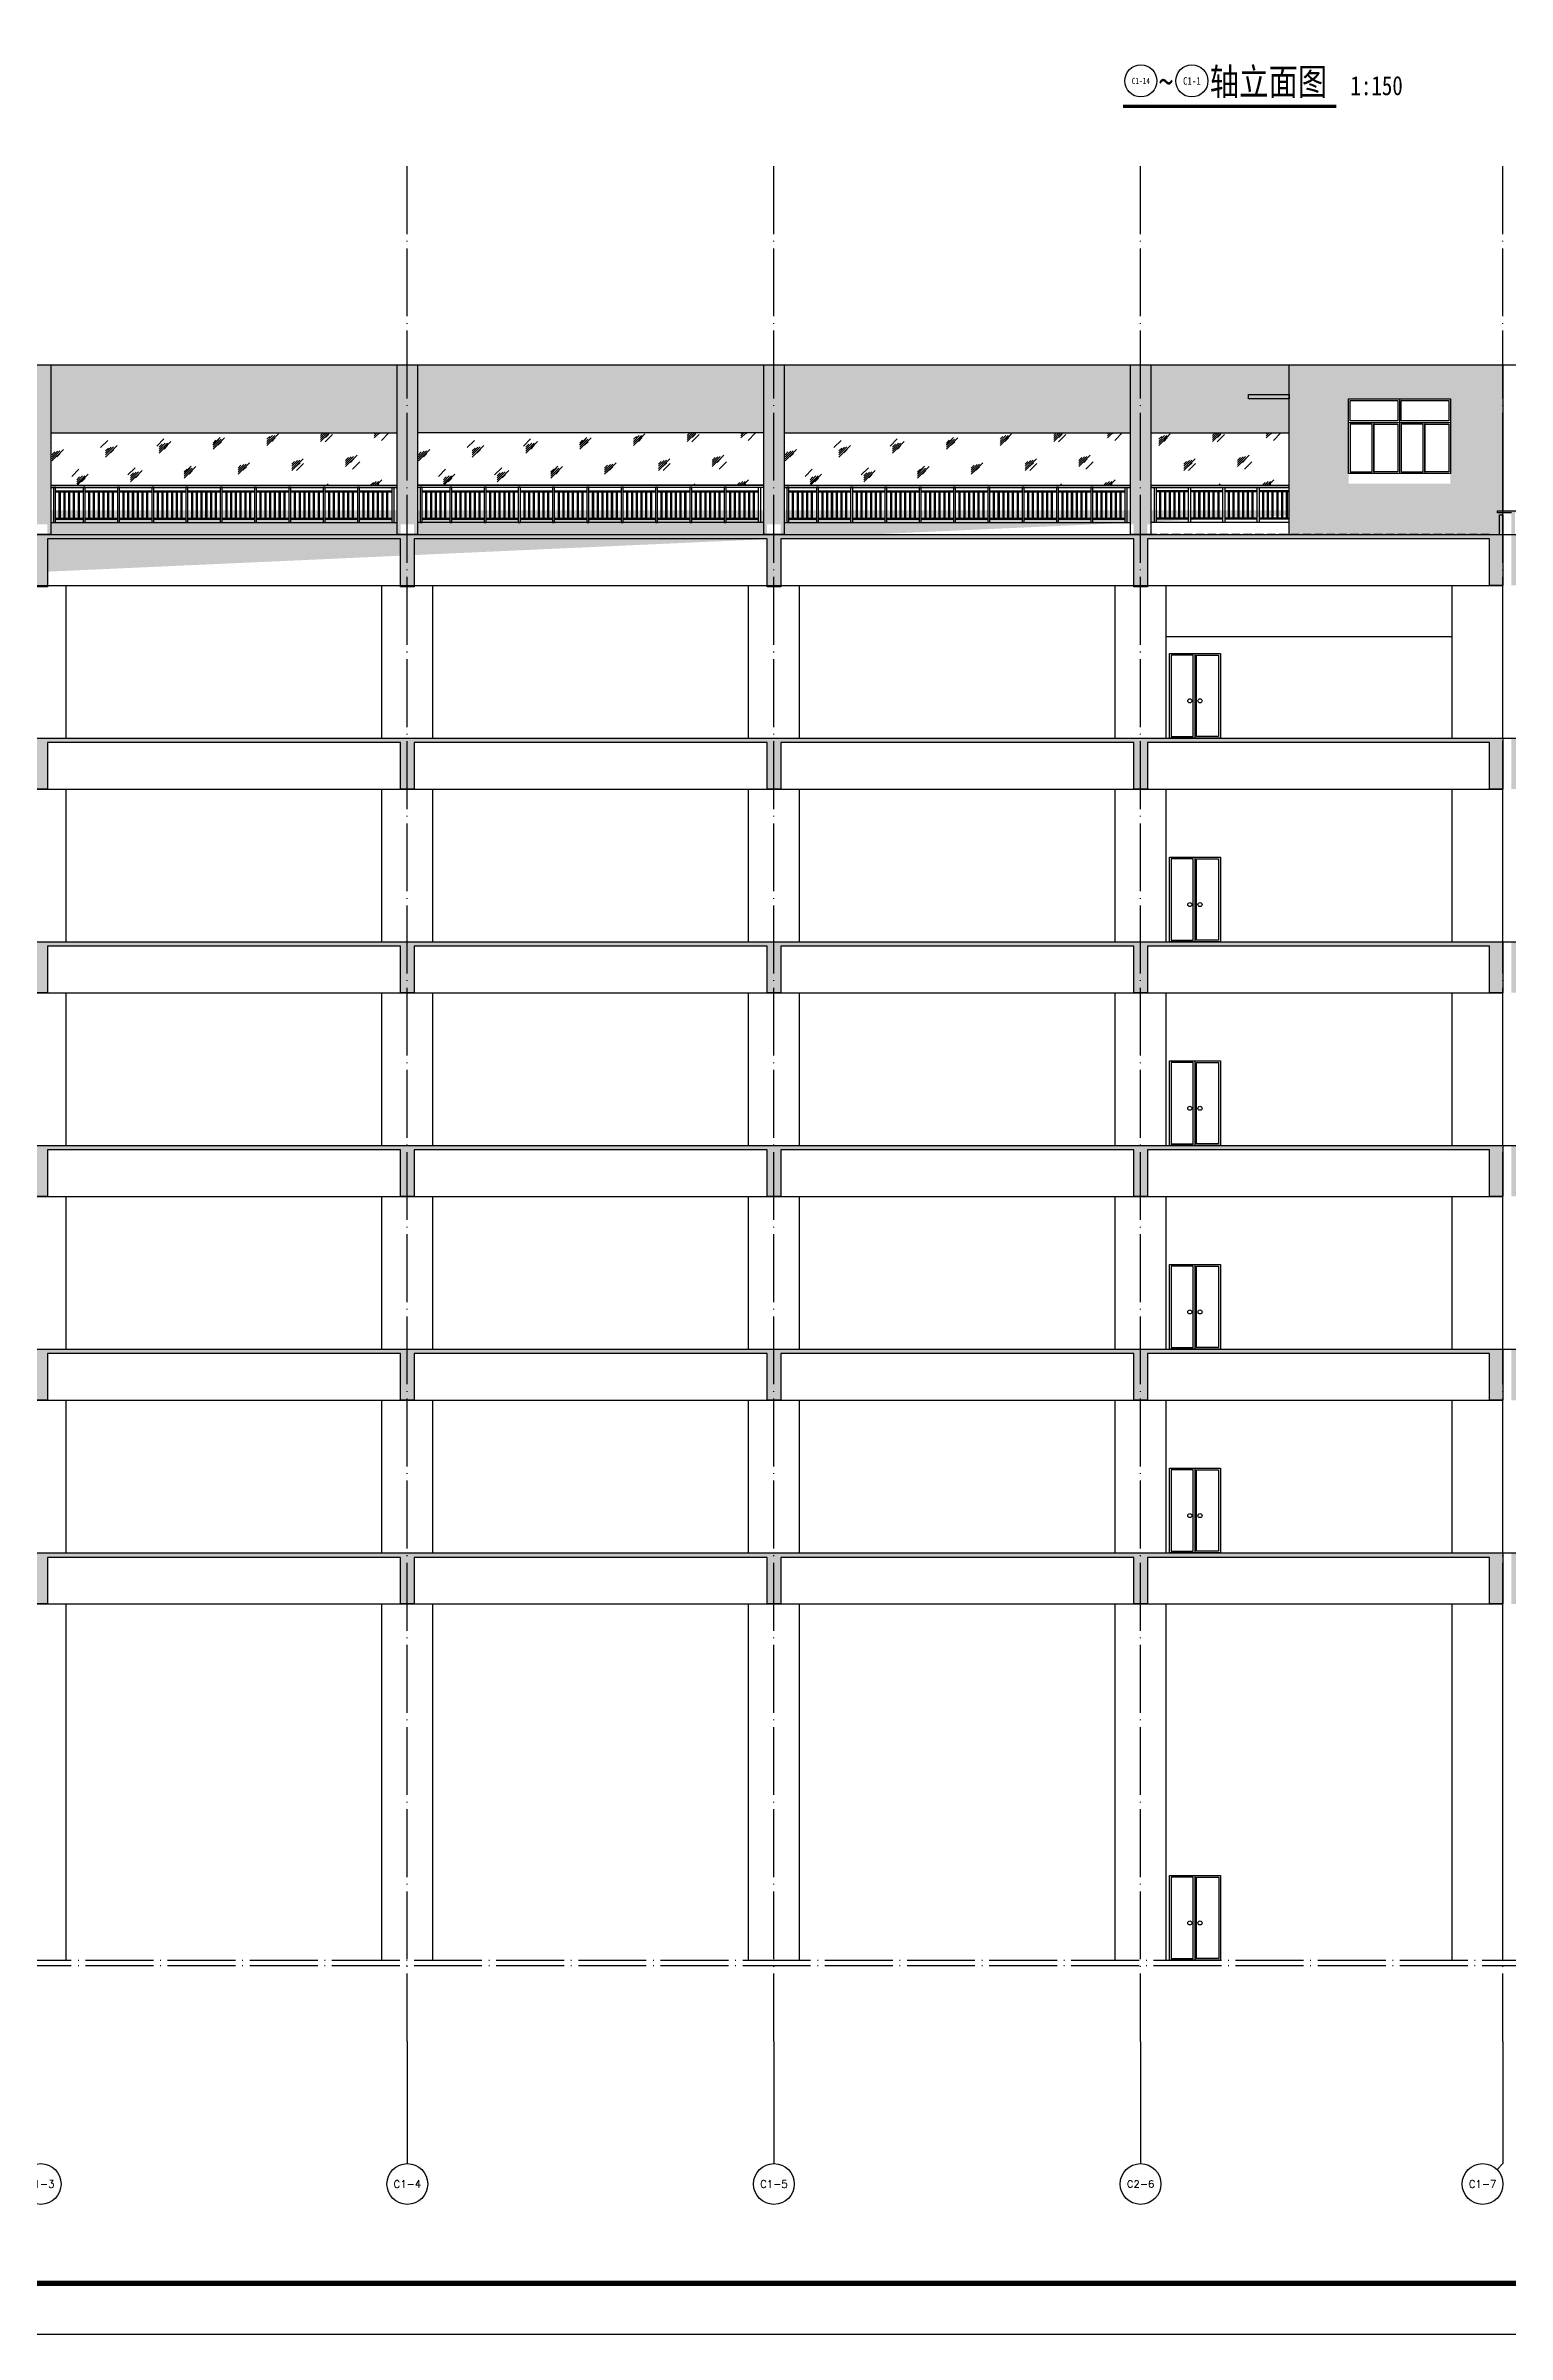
# Model space of a CAD drawing. Extents: x 6843040 to 15500510, y -6507076 to -4940511.
# Drawn here: x 7947521 to 7990571, y -5959321 to -5891908 of the extents above; entities that cross this region are included whole.
import ezdxf
from ezdxf.enums import TextEntityAlignment as Align

# ---------------------------------------------------------------- set-up
doc = ezdxf.new("R2010")
doc.units = 0
doc.header["$LTSCALE"] = 1000
doc.header["$MEASUREMENT"] = 0
doc.linetypes.add('DASH', pattern=[0.35, 0.25, -0.1])
doc.linetypes.add('DOTE', pattern=[2.42, 2, -0.2, 0.02, -0.2])
for name, color, linetype in [('AXIS', 3, 'Continuous'), ('AXIS_TEXT', 7, 'Continuous'), ('COLUMN', 10, 'Continuous'), ('DIM_SYMB', 3, 'Continuous'), ('DOTE', 8, 'DOTE'), ('E_LINE_1', 1, 'Continuous'), ('E_LINE_4', 5, 'Continuous'), ('E_LINE_5', 8, 'Continuous'), ('E_LINE_6', 11, 'Continuous'), ('PUB_HACTH', 8, 'Continuous'), ('PUB_TITLE', 4, 'Continuous'), ('RAIL', 163, 'Continuous'), ('WINDOW', 4, 'Continuous')]:
    doc.layers.add(name, color=color, linetype=linetype)
doc.styles.add('-宋体', font='', dxfattribs={"width": 0.8})
doc.styles.add('_TCH_AXIS', font='COMPLEX', dxfattribs={"bigfont": 'GBCBIG'})
doc.styles.add('COMPLEX', font='COMPLEX')
doc.styles.get('-宋体').set_extended_font_data('SimSun')

# ---------------------------------------------------------------- blocks, each defined once
blk = doc.blocks.new('z')
at = {"layer": 'E_LINE_4'}
for points in [[(7649597, -5908821), (7713872, -5908821)], [(7671547, -5913321), (7671547, -5908821)], [(7680847, -5913321), (7680847, -5908821)], [(7682347, -5913321), (7682347, -5908821)], [(7691647, -5913321), (7691647, -5908821)], [(7693147, -5913321), (7693147, -5908821)], [(7702447, -5913321), (7702447, -5908821)], [(7703947, -5913321), (7703947, -5908821)], [(7712372, -5913321), (7712372, -5908821)], [(7713872, -5913321), (7713872, -5908821)]]:
    blk.add_lwpolyline(points, dxfattribs=at)
blk = doc.blocks.new('m')
at = {"layer": 'E_LINE_6'}
for points in [[(7764397, -5923321), (7764397, -5918821)], [(7704797, -5920821), (7704797, -5923321)], [(7723197, -5920821), (7723197, -5923321)], [(7765897, -5920821), (7765897, -5923321)]]:
    blk.add_lwpolyline(points, dxfattribs=at)
for points in [[(7704047, -5923321), (7704047, -5920821), (7705547, -5920821), (7705547, -5923321)], [(7722447, -5923321), (7722447, -5920821), (7723947, -5920821), (7723947, -5923321)], [(7765147, -5923321), (7765147, -5920821), (7766647, -5920821), (7766647, -5923321)], [(7704747, -5920871), (7704097, -5920871), (7704097, -5923271), (7704747, -5923271)], [(7704847, -5920871), (7705497, -5920871), (7705497, -5923271), (7704847, -5923271)], [(7723147, -5920871), (7722497, -5920871), (7722497, -5923271), (7723147, -5923271)], [(7723247, -5920871), (7723897, -5920871), (7723897, -5923271), (7723247, -5923271)], [(7725647, -5923321), (7726647, -5923321), (7726647, -5921121), (7725647, -5921121)], [(7725697, -5923271), (7726597, -5923271), (7726597, -5921171), (7725697, -5921171)], [(7729047, -5923321), (7730047, -5923321), (7730047, -5921121), (7729047, -5921121)], [(7729097, -5923271), (7729997, -5923271), (7729997, -5921171), (7729097, -5921171)], [(7733747, -5923321), (7734747, -5923321), (7734747, -5921121), (7733747, -5921121)], [(7733797, -5923271), (7734697, -5923271), (7734697, -5921171), (7733797, -5921171)], [(7765847, -5920871), (7765197, -5920871), (7765197, -5923271), (7765847, -5923271)], [(7765947, -5920871), (7766597, -5920871), (7766597, -5923271), (7765947, -5923271)]]:
    blk.add_lwpolyline(points, close=True, dxfattribs=at)
for centre in [(7704647, -5922221), (7704947, -5922221), (7723047, -5922221), (7723347, -5922221), (7725797, -5922221), (7729197, -5922221), (7734597, -5922221), (7765747, -5922221), (7766047, -5922221)]:
    blk.add_circle(centre, 60, dxfattribs=at)
blk = doc.blocks.new('lg1')
at = {"layer": 'RAIL'}
for p, q in [((8181151, -6063316), (8180201, -6063316)), ((8181151, -6063346), (8180201, -6063346)), ((8181151, -6064126), (8180201, -6064126)), ((8181151, -6064156), (8180201, -6064156))]:
    blk.add_line(p, q, dxfattribs=at)
for points in [[(8180311, -6064126), (8180311, -6063346)], [(8180341, -6064126), (8180341, -6063346)], [(8180451, -6064126), (8180451, -6063346)], [(8180481, -6064126), (8180481, -6063346)], [(8180591, -6064126), (8180591, -6063346)], [(8180621, -6064126), (8180621, -6063346)], [(8180731, -6064126), (8180731, -6063346)], [(8180761, -6064126), (8180761, -6063346)], [(8180871, -6064126), (8180871, -6063346)], [(8180901, -6064126), (8180901, -6063346)], [(8181011, -6064126), (8181011, -6063346)], [(8181041, -6064126), (8181041, -6063346)]]:
    blk.add_lwpolyline(points, dxfattribs=at)
blk.add_lwpolyline([(8181151, -6063216), (8181211, -6063216), (8181211, -6064256), (8181151, -6064256)], close=True, dxfattribs=at)
blk = doc.blocks.new('lg2')
at = {"layer": 'RAIL'}
for p, q in [((8180141, -6063316), (8179191, -6063316)), ((8180141, -6063346), (8179191, -6063346)), ((8189091, -6063316), (8188281, -6063316)), ((8189091, -6063346), (8188281, -6063346)), ((8180141, -6064126), (8179191, -6064126)), ((8180141, -6064156), (8179191, -6064156)), ((8189091, -6064126), (8188281, -6064126)), ((8189091, -6064156), (8188281, -6064156))]:
    blk.add_line(p, q, dxfattribs=at)
for points in [[(8189231, -6063156), (8179031, -6063156)], [(8189231, -6063216), (8179031, -6063216)], [(8179131, -6063216), (8179131, -6064256)], [(8179191, -6063216), (8179191, -6064256)], [(8179301, -6064126), (8179301, -6063346)], [(8179331, -6064126), (8179331, -6063346)], [(8179441, -6064126), (8179441, -6063346)], [(8179471, -6064126), (8179471, -6063346)], [(8179581, -6064126), (8179581, -6063346)], [(8179611, -6064126), (8179611, -6063346)], [(8179721, -6064126), (8179721, -6063346)], [(8179751, -6064126), (8179751, -6063346)], [(8179861, -6064126), (8179861, -6063346)], [(8179891, -6064126), (8179891, -6063346)], [(8180001, -6064126), (8180001, -6063346)], [(8180031, -6064126), (8180031, -6063346)], [(8188391, -6064126), (8188391, -6063346)], [(8188421, -6064126), (8188421, -6063346)], [(8188531, -6064126), (8188531, -6063346)], [(8188561, -6064126), (8188561, -6063346)], [(8188671, -6064126), (8188671, -6063346)], [(8188701, -6064126), (8188701, -6063346)], [(8188811, -6064126), (8188811, -6063346)], [(8188841, -6064126), (8188841, -6063346)], [(8188951, -6064126), (8188951, -6063346)], [(8188981, -6064126), (8188981, -6063346)]]:
    blk.add_lwpolyline(points, dxfattribs=at)
for points in [[(8180141, -6063216), (8180201, -6063216), (8180201, -6064256), (8180141, -6064256)], [(8189091, -6063216), (8189151, -6063216), (8189151, -6064256), (8189091, -6064256)]]:
    blk.add_lwpolyline(points, close=True, dxfattribs=at)
at = {"layer": 'E_LINE_1'}
for p in [(0, 0), (1010, 0), (2020, 0), (3030, 0), (4040, 0), (5050, 0), (6060, 0), (7070, 0)]:
    blk.add_blockref('lg1', p, dxfattribs=at)
blk = doc.blocks.new('lg3')
at = {"layer": 'RAIL'}
for p, q in [((8174356, -6063316), (8175241, -6063316)), ((8174356, -6063346), (8175241, -6063346)), ((8177321, -6063316), (8178271, -6063316)), ((8177321, -6063346), (8178271, -6063346)), ((8174356, -6064126), (8175241, -6064126)), ((8174356, -6064156), (8175241, -6064156)), ((8177321, -6064126), (8178271, -6064126)), ((8177321, -6064156), (8178271, -6064156))]:
    blk.add_line(p, q, dxfattribs=at)
for points in [[(8178431, -6063156), (8174356, -6063156)], [(8178431, -6063216), (8174356, -6063216)], [(8174401, -6064126), (8174401, -6063346)], [(8174431, -6064126), (8174431, -6063346)], [(8174541, -6064126), (8174541, -6063346)], [(8174571, -6064126), (8174571, -6063346)], [(8174681, -6064126), (8174681, -6063346)], [(8174711, -6064126), (8174711, -6063346)], [(8174821, -6064126), (8174821, -6063346)], [(8174851, -6064126), (8174851, -6063346)], [(8174961, -6064126), (8174961, -6063346)], [(8174991, -6064126), (8174991, -6063346)], [(8175101, -6064126), (8175101, -6063346)], [(8175131, -6064126), (8175131, -6063346)], [(8177431, -6064126), (8177431, -6063346)], [(8177461, -6064126), (8177461, -6063346)], [(8177571, -6064126), (8177571, -6063346)], [(8177601, -6064126), (8177601, -6063346)], [(8177711, -6064126), (8177711, -6063346)], [(8177741, -6064126), (8177741, -6063346)], [(8177851, -6064126), (8177851, -6063346)], [(8177881, -6064126), (8177881, -6063346)], [(8177991, -6064126), (8177991, -6063346)], [(8178021, -6064126), (8178021, -6063346)], [(8178131, -6064126), (8178131, -6063346)], [(8178161, -6064126), (8178161, -6063346)], [(8178271, -6063216), (8178271, -6064256)], [(8178331, -6063216), (8178331, -6064256)]]:
    blk.add_lwpolyline(points, dxfattribs=at)
blk.add_lwpolyline([(8177321, -6063216), (8177261, -6063216), (8177261, -6064256), (8177321, -6064256)], close=True, dxfattribs=at)
at = {"layer": 'E_LINE_1', "xscale": -1}
for p in [(16356451, 0), (16357461, 0)]:
    blk.add_blockref('lg1', p, dxfattribs=at)
blk = doc.blocks.new('_AXISO')
blk.add_circle((0, 0), 0.5)
at = {"layer": 'AXIS_TEXT', "style": 'COMPLEX', "width": 1.041667}
blk.add_attdef('A', text='', height=0.56, dxfattribs=at).set_placement((-0.25, -0.28), (0.25, -0.28), align=Align.FIT)

msp = doc.modelspace()

# ---------------------------------------------------------------- hatches: boundary and pattern name
at = {"layer": 'PUB_HACTH'}
h = msp.add_hatch(dxfattribs=at)
h.set_pattern_fill('粉刷', color=256, scale=150, angle=45)
h.set_pattern_definition([(82.5, (0, 0), (-422.103955, 395.378137), [0, -456, 0, -510, 0, -487.5]), (52.5, (0, 0), (-223.241253, 974.09392), [0, -246, 0, -411, 0, -157.5]), (12.5, (-260.9, -260.9), (659.408782, 661.809715), [0, -150, 0, -540, 0, -705]), (2.5, (-260.9, -260.9), (451.51265, 823.878855), [0, -75, 0, -354, 0, -405])])
h.paths.add_polyline_path([(7947071.1, -5901305.5), (7945621.1, -5901305.5), (7945621.1, -5903305.5), (7947071.1, -5903305.5)])
h.paths.add_polyline_path([(7947671.1, -5901305.5), (7947071.1, -5901305.5), (7947071.1, -5906005.5), (7947671.1, -5906005.5)])
h.paths.add_polyline_path([(7957871.1, -5901305.5), (7947671.1, -5901305.5), (7947671.1, -5903305.5), (7957871.1, -5903305.5)])
h.paths.add_polyline_path([(7958471.1, -5901305.5), (7957871.1, -5901305.5), (7957871.1, -5906005.5), (7958471.1, -5906005.5)])
h.paths.add_polyline_path([(7968671.1, -5901305.5), (7958471.1, -5901305.5), (7958471.1, -5903305.5), (7968671.1, -5903305.5)])
h.paths.add_polyline_path([(7969271.1, -5901305.5), (7968671.1, -5901305.5), (7968671.1, -5906005.5), (7969271.1, -5906005.5)])
h.paths.add_polyline_path([(7979471.1, -5901305.5), (7969271.1, -5901305.5), (7969271.1, -5903305.5), (7979471.1, -5903305.5)])
h.paths.add_polyline_path([(7980071.1, -5901305.5), (7979471.1, -5901305.5), (7979471.1, -5906005.5), (7980071.1, -5906005.5)])
h.paths.add_polyline_path([(7984146.1, -5901305.5), (7980071.1, -5901305.5), (7980071.1, -5903305.5), (7982946.1, -5903305.5), (7982946.1, -5903185.5), (7984146.1, -5903185.5)])
h.paths.add_polyline_path([(7984146.1, -5903185.5), (7982946.1, -5903185.5), (7982946.1, -5903305.5), (7984146.1, -5903305.5)], flags=17)
h.paths.add_polyline_path([(7990446.1, -5901305.5), (7984146.1, -5901305.5), (7984146.1, -5906305.5), (7990346.1, -5906305.5), (7990346.1, -5905725.2), (7990446.1, -5905725.2), (7990446.1, -5905665.5), (7990346.1, -5905665.5), (7990286.1, -5905665.5), (7990286.1, -5905605.5), (7990446.1, -5905605.5), (7990446.1, -5904505.5)])
h.paths.add_polyline_path([(7985896.1, -5902305.5), (7988896.1, -5902305.5), (7988896.1, -5904805.5), (7985896.1, -5904805.5)], flags=16)
h.paths.add_polyline_path([(7985946.1, -5903355.5), (7986596.1, -5903355.5), (7986596.1, -5904755.5), (7985946.1, -5904755.5)], flags=0)
h.paths.add_polyline_path([(7986646.1, -5903355.5), (7987346.1, -5903355.5), (7987346.1, -5904755.5), (7986646.1, -5904755.5)], flags=0)
h.paths.add_polyline_path([(7987446.1, -5903355.5), (7988096.1, -5903355.5), (7988096.1, -5904755.5), (7987446.1, -5904755.5)], flags=0)
h.paths.add_polyline_path([(7988146.1, -5903355.5), (7988846.1, -5903355.5), (7988846.1, -5904755.5), (7988146.1, -5904755.5)], flags=0)
h = msp.add_hatch(dxfattribs=at)
h.set_pattern_fill('玻璃1', color=256, scale=150, style=0)
h.set_pattern_definition([(45, (-54000, 60), (-734.82537, 734.82537), [336, -864]), (45, (-53856, 120), (-734.82537, 734.82537), [144, -1056]), (45, (-54000, 120), (-734.82537, 734.82537), [240, -960]), (45, (-53928, 60), (806.10173, -806.10173), [300, -900]), (45, (-54000, -5e-09), (-734.82537, 734.82537), [480, -720]), (45, (-54000, 180), (-734.82537, 734.82537), [120, -1080])])
h.paths.add_polyline_path([(7947671.1, -5903305.5), (7957871.1, -5903305.5), (7957871.1, -5904855.5), (7947671.1, -5904855.5)])
h = msp.add_hatch(dxfattribs=at)
h.set_pattern_fill('玻璃1', color=256, scale=150, style=0)
h.set_pattern_definition([(45, (-43200, 60), (-734.82537, 734.82537), [336, -864]), (45, (-43056, 120), (-734.82537, 734.82537), [144, -1056]), (45, (-43200, 120), (-734.82537, 734.82537), [240, -960]), (45, (-43128, 60), (806.10173, -806.10173), [300, -900]), (45, (-43200, -9e-10), (-734.82537, 734.82537), [480, -720]), (45, (-43200, 180), (-734.82537, 734.82537), [120, -1080])])
h.paths.add_polyline_path([(7958471.1, -5903305.5), (7968671.1, -5903305.5), (7968671.1, -5904855.5), (7958471.1, -5904855.5)])
h = msp.add_hatch(dxfattribs=at)
h.set_pattern_fill('玻璃1', color=256, scale=150, style=0)
h.set_pattern_definition([(45, (-32400, 60), (-734.82537, 734.82537), [336, -864]), (45, (-32256, 120), (-734.82537, 734.82537), [144, -1056]), (45, (-32400, 120), (-734.82537, 734.82537), [240, -960]), (45, (-32328, 60), (806.10173, -806.10173), [300, -900]), (45, (-32400, -9e-10), (-734.82537, 734.82537), [480, -720]), (45, (-32400, 180), (-734.82537, 734.82537), [120, -1080])])
h.paths.add_polyline_path([(7969271.1, -5903305.5), (7979471.1, -5903305.5), (7979471.1, -5904855.5), (7969271.1, -5904855.5)])
h = msp.add_hatch(dxfattribs=at)
h.set_pattern_fill('玻璃1', color=256, scale=150, style=0)
h.set_pattern_definition([(45, (-27725, 60), (-734.82537, 734.82537), [336, -864]), (45, (-27581, 120), (-734.82537, 734.82537), [144, -1056]), (45, (-27725, 120), (-734.82537, 734.82537), [240, -960]), (45, (-27653, 60), (806.10173, -806.10173), [300, -900]), (45, (-27725, -9e-10), (-734.82537, 734.82537), [480, -720]), (45, (-27725, 180), (-734.82537, 734.82537), [120, -1080])])
h.paths.add_polyline_path([(7980071.1, -5903305.5), (7984146.1, -5903305.5), (7984146.1, -5904855.5), (7980071.1, -5904855.5)])
h = msp.add_hatch(color=256, dxfattribs=at)
h.dxf.hatch_style = 1
h.paths.add_polyline_path([(7990346.1, -5906305.5), (7990346.1, -5905725.2), (7990446.1, -5905725.2), (7990446.1, -5907805.5), (7990046.1, -5907805.5), (7990046.1, -5906435.5), (7979971.1, -5906435.5), (7979971.1, -5907845.5), (7979571.1, -5907845.5), (7979571.1, -5906435.5), (7969171.1, -5906435.5), (7969171.1, -5907845.5), (7968771.1, -5907845.5), (7968771.1, -5906435.5), (7958371.1, -5906435.5), (7958371.1, -5907845.5), (7957971.1, -5907845.5), (7957971.1, -5906435.5), (7947571.1, -5906435.5), (7947571.1, -5907845.5), (7947171.1, -5907845.5), (7947171.1, -5906435.5), (7937071.1, -5906435.5), (7937071.1, -5907805.5), (7936771.1, -5907805.5), (7936771.1, -5906435.5), (7926171.1, -5906435.5), (7926171.1, -5907805.5), (7925471.1, -5907805.5), (7925471.1, -5907655.5), (7925771.1, -5907655.5), (7925771.1, -5906455.5), (7925471.1, -5906455.5), (7925471.1, -5906305.5), (7925771.1, -5906305.5), (7925771.1, -5905355.5), (7925471.1, -5905355.5), (7925471.1, -5905205.5), (7925771.1, -5905205.5), (7925771.1, -5904655.5), (7925471.1, -5904655.5), (7925471.1, -5904505.5), (7925971.1, -5904505.5), (7925971.1, -5906305.5)])
h = msp.add_hatch(color=256, dxfattribs=at)
h.dxf.hatch_style = 1
h.paths.add_polyline_path([(7925771.1, -5936155.5), (7925771.1, -5936305.5), (7990446.1, -5936305.5), (7990446.1, -5937805.5), (7990046.1, -5937805.5), (7990046.1, -5936435.5), (7979971.1, -5936435.5), (7979971.1, -5937805.5), (7979571.1, -5937805.5), (7979571.1, -5936435.5), (7969171.1, -5936435.5), (7969171.1, -5937805.5), (7968771.1, -5937805.5), (7968771.1, -5936435.5), (7958371.1, -5936435.5), (7958371.1, -5937805.5), (7957971.1, -5937805.5), (7957971.1, -5936435.5), (7947571.1, -5936435.5), (7947571.1, -5937805.5), (7947171.1, -5937805.5), (7947171.1, -5936435.5), (7936771.1, -5936435.5), (7936771.1, -5937805.5), (7936371.1, -5937805.5), (7936371.1, -5936435.5), (7926171.1, -5936435.5), (7926171.1, -5937805.5), (7925471.1, -5937805.5), (7925471.1, -5937655.5), (7925571.1, -5937655.5), (7925571.1, -5936305.5), (7925471.1, -5936305.5), (7925471.1, -5936155.5)])
h.paths.add_polyline_path([(7925771.1, -5930155.5), (7925771.1, -5930305.5), (7990446.1, -5930305.5), (7990446.1, -5931805.5), (7990046.1, -5931805.5), (7990046.1, -5930435.5), (7979971.1, -5930435.5), (7979971.1, -5931805.5), (7979571.1, -5931805.5), (7979571.1, -5930435.5), (7969171.1, -5930435.5), (7969171.1, -5931805.5), (7968771.1, -5931805.5), (7968771.1, -5930435.5), (7958371.1, -5930435.5), (7958371.1, -5931805.5), (7957971.1, -5931805.5), (7957971.1, -5930435.5), (7947571.1, -5930435.5), (7947571.1, -5931805.5), (7947171.1, -5931805.5), (7947171.1, -5930435.5), (7936771.1, -5930435.5), (7936771.1, -5931805.5), (7936371.1, -5931805.5), (7936371.1, -5930435.5), (7926171.1, -5930435.5), (7926171.1, -5931805.5), (7925471.1, -5931805.5), (7925471.1, -5931655.5), (7925571.1, -5931655.5), (7925571.1, -5930305.5), (7925471.1, -5930305.5), (7925471.1, -5930155.5)])
h.paths.add_polyline_path([(7925771.1, -5924155.5), (7925771.1, -5924305.5), (7990446.1, -5924305.5), (7990446.1, -5925805.5), (7990046.1, -5925805.5), (7990046.1, -5924435.5), (7979971.1, -5924435.5), (7979971.1, -5925805.5), (7979571.1, -5925805.5), (7979571.1, -5924435.5), (7969171.1, -5924435.5), (7969171.1, -5925805.5), (7968771.1, -5925805.5), (7968771.1, -5924435.5), (7958371.1, -5924435.5), (7958371.1, -5925805.5), (7957971.1, -5925805.5), (7957971.1, -5924435.5), (7947571.1, -5924435.5), (7947571.1, -5925805.5), (7947171.1, -5925805.5), (7947171.1, -5924435.5), (7936771.1, -5924435.5), (7936771.1, -5925805.5), (7936371.1, -5925805.5), (7936371.1, -5924435.5), (7926171.1, -5924435.5), (7926171.1, -5925805.5), (7925471.1, -5925805.5), (7925471.1, -5925655.5), (7925571.1, -5925655.5), (7925571.1, -5924305.5), (7925471.1, -5924305.5), (7925471.1, -5924155.5)])
h.paths.add_polyline_path([(7925771.1, -5918155.5), (7925771.1, -5918305.5), (7990446.1, -5918305.5), (7990446.1, -5919805.5), (7990046.1, -5919805.5), (7990046.1, -5918435.5), (7979971.1, -5918435.5), (7979971.1, -5919805.5), (7979571.1, -5919805.5), (7979571.1, -5918435.5), (7969171.1, -5918435.5), (7969171.1, -5919805.5), (7968771.1, -5919805.5), (7968771.1, -5918435.5), (7958371.1, -5918435.5), (7958371.1, -5919805.5), (7957971.1, -5919805.5), (7957971.1, -5918435.5), (7947571.1, -5918435.5), (7947571.1, -5919805.5), (7947171.1, -5919805.5), (7947171.1, -5918435.5), (7936771.1, -5918435.5), (7936771.1, -5919805.5), (7936371.1, -5919805.5), (7936371.1, -5918435.5), (7926171.1, -5918435.5), (7926171.1, -5919805.5), (7925471.1, -5919805.5), (7925471.1, -5919655.5), (7925571.1, -5919655.5), (7925571.1, -5918305.5), (7925471.1, -5918305.5), (7925471.1, -5918155.5)])
h.paths.add_polyline_path([(7925771.1, -5912155.5), (7925771.1, -5912305.5), (7990446.1, -5912305.5), (7990446.1, -5913805.5), (7990046.1, -5913805.5), (7990046.1, -5912435.5), (7979971.1, -5912435.5), (7979971.1, -5913805.5), (7979571.1, -5913805.5), (7979571.1, -5912435.5), (7969171.1, -5912435.5), (7969171.1, -5913805.5), (7968771.1, -5913805.5), (7968771.1, -5912435.5), (7958371.1, -5912435.5), (7958371.1, -5913805.5), (7957971.1, -5913805.5), (7957971.1, -5912435.5), (7947571.1, -5912435.5), (7947571.1, -5913805.5), (7947171.1, -5913805.5), (7947171.1, -5912435.5), (7936771.1, -5912435.5), (7936771.1, -5913805.5), (7936371.1, -5913805.5), (7936371.1, -5912435.5), (7926171.1, -5912435.5), (7926171.1, -5913805.5), (7925471.1, -5913805.5), (7925471.1, -5913655.5), (7925571.1, -5913655.5), (7925571.1, -5912305.5), (7925471.1, -5912305.5), (7925471.1, -5912155.5)])
edge = h.paths.add_edge_path()
edge.add_line((7990346.1, -5905465.2), (7990346.1, -5905185.2))
edge.add_line((7990346.1, -5905185.2), (7990446.1, -5905185.2))
edge.add_line((7990446.1, -5905185.2), (7990446.1, -5907305.5))
edge.add_line((7990446.1, -5907305.5), (7990046.1, -5907305.5))
edge.add_line((7990046.1, -5907305.5), (7990046.1, -5905595.5))
edge.add_line((7990046.1, -5905595.5), (7979971.1, -5905595.5))
edge.add_line((7979971.1, -5905595.5), (7979971.1, -5907305.5))
edge.add_line((7979971.1, -5907305.5), (7979571.1, -5907305.5))
edge.add_line((7979571.1, -5907305.5), (7979571.1, -5905595.5))
edge.add_line((7979571.1, -5905595.5), (7969171.1, -5905595.5))
edge.add_line((7969171.1, -5905595.5), (7969171.1, -5907305.5))
edge.add_line((7969171.1, -5907305.5), (7968771.1, -5907305.5))
edge.add_line((7968771.1, -5907305.5), (7968771.1, -5905595.5))
edge.add_line((7968771.1, -5905595.5), (7958371.1, -5905595.5))
edge.add_line((7958371.1, -5905595.5), (7958371.1, -5907305.5))
edge.add_line((7958371.1, -5907305.5), (7957971.1, -5907305.5))
edge.add_line((7957971.1, -5907305.5), (7957971.1, -5905595.5))
edge.add_line((7957971.1, -5905595.5), (7947571.1, -5905595.5))
edge.add_line((7947571.1, -5905595.5), (7947571.1, -5907305.5))
edge.add_line((7947571.1, -5907305.5), (7947171.1, -5907305.5))
edge.add_line((7947171.1, -5907305.5), (7947171.1, -5905595.5))
edge.add_line((7947171.1, -5905595.5), (7937071.1, -5905595.5))
edge.add_line((7937071.1, -5905595.5), (7938597.6, -5907805.5))
h = msp.add_hatch(color=256, dxfattribs=at)
h.dxf.hatch_style = 1
h.paths.add_polyline_path([(8044071.1, -5906435.5), (8033971.1, -5906435.5), (8033971.1, -5907845.5), (8033571.1, -5907845.5), (8033571.1, -5906435.5), (8023171.1, -5906435.5), (8023171.1, -5907845.5), (8022771.1, -5907845.5), (8022771.1, -5906435.5), (8012371.1, -5906435.5), (8012371.1, -5907845.5), (8011971.1, -5907845.5), (8011971.1, -5906435.5), (8001571.1, -5906435.5), (8001571.1, -5907845.5), (8001171.1, -5907845.5), (8001171.1, -5906435.5), (7991096.1, -5906435.5), (7991096.1, -5907805.5), (7990696.1, -5907805.5), (7990696.1, -5905665.5), (7990346.1, -5905665.5), (7990286.1, -5905665.5), (7990286.1, -5905605.5), (7990846.1, -5905605.5), (7990846.1, -5905665.5), (7990796.1, -5905665.5), (7990796.1, -5906305.5), (8044071.1, -5906305.5), (8044071.1, -5905755.5), (8044271.1, -5905755.5), (8044271.1, -5906155.5), (8055171.1, -5906155.5), (8055171.1, -5905955.5), (8055371.1, -5905955.5), (8055371.1, -5908145.5), (8054971.1, -5908145.5), (8054971.1, -5906285.5), (8044371.1, -5906285.5), (8044371.1, -5907805.5), (8044071.1, -5907805.5)])
h = msp.add_hatch(color=256, dxfattribs=at)
h.dxf.hatch_style = 1
h.paths.add_polyline_path([(8055371.1, -5912305.5), (8055371.1, -5913805.5), (8054971.1, -5913805.5), (8054971.1, -5912435.5), (8044771.1, -5912435.5), (8044771.1, -5913805.5), (8044371.1, -5913805.5), (8044371.1, -5912435.5), (8033971.1, -5912435.5), (8033971.1, -5913805.5), (8033571.1, -5913805.5), (8033571.1, -5912435.5), (8023171.1, -5912435.5), (8023171.1, -5913805.5), (8022771.1, -5913805.5), (8022771.1, -5912435.5), (8012371.1, -5912435.5), (8012371.1, -5913805.5), (8011971.1, -5913805.5), (8011971.1, -5912435.5), (8001571.1, -5912435.5), (8001571.1, -5913805.5), (8001171.1, -5913805.5), (8001171.1, -5912435.5), (7991096.1, -5912435.5), (7991096.1, -5913805.5), (7990696.1, -5913805.5), (7990696.1, -5912305.5)])
edge = h.paths.add_edge_path()
edge.add_line((7930571.1, -5918305.5), (7930571.1, -5913805.5))
edge = h.paths.add_edge_path()
edge.add_line((7926171.1, -5913805.5), (7990446.1, -5913805.5))
edge = h.paths.add_edge_path()
edge.add_line((8043821.1, -5918305.5), (8043821.1, -5913805.5))
edge = h.paths.add_edge_path()
edge.add_line((8045321.1, -5918305.5), (8045321.1, -5913805.5))
edge = h.paths.add_edge_path(flags=16)
edge.add_line((8054971.1, -5913805.5), (7990696.1, -5913805.5))
edge = h.paths.add_edge_path()
edge.add_line((8033021.1, -5918305.5), (8033021.1, -5913805.5))
edge = h.paths.add_edge_path()
edge.add_line((8034521.1, -5918305.5), (8034521.1, -5913805.5))
edge = h.paths.add_edge_path()
edge.add_line((8022221.1, -5918305.5), (8022221.1, -5913805.5))
edge = h.paths.add_edge_path()
edge.add_line((8023721.1, -5918305.5), (8023721.1, -5913805.5))
edge = h.paths.add_edge_path()
edge.add_line((8011421.1, -5918305.5), (8011421.1, -5913805.5))
edge = h.paths.add_edge_path()
edge.add_line((8012921.1, -5918305.5), (8012921.1, -5913805.5))
edge = h.paths.add_edge_path()
edge.add_line((8000621.1, -5918305.5), (8000621.1, -5913805.5))
edge = h.paths.add_edge_path()
edge.add_line((8002121.1, -5918305.5), (8002121.1, -5913805.5))
edge = h.paths.add_edge_path()
edge.add_line((7990696.1, -5918305.5), (7990696.1, -5913805.5))
edge = h.paths.add_edge_path()
edge.add_line((7992196.1, -5918305.5), (7992196.1, -5913805.5))
edge = h.paths.add_edge_path()
edge.add_line((7988946.1, -5918305.5), (7988946.1, -5913805.5))
edge = h.paths.add_edge_path()
edge.add_line((7990446.1, -5918305.5), (7990446.1, -5913805.5))
edge = h.paths.add_edge_path()
edge.add_line((7979021.1, -5918305.5), (7979021.1, -5913805.5))
edge = h.paths.add_edge_path()
edge.add_line((7980521.1, -5918305.5), (7980521.1, -5913805.5))
edge = h.paths.add_edge_path()
edge.add_line((7968221.1, -5918305.5), (7968221.1, -5913805.5))
edge = h.paths.add_edge_path()
edge.add_line((7969721.1, -5918305.5), (7969721.1, -5913805.5))
edge = h.paths.add_edge_path()
edge.add_line((7957421.1, -5918305.5), (7957421.1, -5913805.5))
edge = h.paths.add_edge_path()
edge.add_line((7958921.1, -5918305.5), (7958921.1, -5913805.5))
edge = h.paths.add_edge_path()
edge.add_line((7946621.1, -5918305.5), (7946621.1, -5913805.5))
edge = h.paths.add_edge_path()
edge.add_line((7948121.1, -5918305.5), (7948121.1, -5913805.5))
edge = h.paths.add_edge_path()
edge.add_line((7935821.1, -5918305.5), (7935821.1, -5913805.5))
edge = h.paths.add_edge_path()
edge.add_line((7937321.1, -5918305.5), (7937321.1, -5913805.5))
edge = h.paths.add_edge_path()
edge.add_line((8053871.1, -5918305.5), (8053871.1, -5913805.5))
edge = h.paths.add_edge_path()
edge.add_line((8055371.1, -5918305.5), (8055371.1, -5913805.5))
h.paths.add_polyline_path([(8055371.1, -5918305.5), (8055371.1, -5918455.5), (8056671.1, -5918455.5), (8056671.1, -5918105.5), (8056871.1, -5918105.5), (8056871.1, -5920305.5), (8056571.1, -5920305.5), (8056571.1, -5918585.5), (8055371.1, -5918585.5), (8055371.1, -5919805.5), (8054971.1, -5919805.5), (8054971.1, -5918435.5), (8044771.1, -5918435.5), (8044771.1, -5919805.5), (8044371.1, -5919805.5), (8044371.1, -5918435.5), (8033971.1, -5918435.5), (8033971.1, -5919805.5), (8033571.1, -5919805.5), (8033571.1, -5918435.5), (8023171.1, -5918435.5), (8023171.1, -5919805.5), (8022771.1, -5919805.5), (8022771.1, -5918435.5), (8012371.1, -5918435.5), (8012371.1, -5919805.5), (8011971.1, -5919805.5), (8011971.1, -5918435.5), (8001571.1, -5918435.5), (8001571.1, -5919805.5), (8001171.1, -5919805.5), (8001171.1, -5918435.5), (7991096.1, -5918435.5), (7991096.1, -5919805.5), (7990696.1, -5919805.5), (7990696.1, -5918305.5)])
h.paths.add_polyline_path([(8056371.1, -5924305.5), (8056671.1, -5924305.5), (8056671.1, -5925305.5), (8056371.1, -5925305.5), (8056371.1, -5924435.5), (8055371.1, -5924435.5), (8055371.1, -5925805.5), (8054971.1, -5925805.5), (8054971.1, -5924435.5), (8044771.1, -5924435.5), (8044771.1, -5925805.5), (8044371.1, -5925805.5), (8044371.1, -5924435.5), (8033971.1, -5924435.5), (8033971.1, -5925805.5), (8033571.1, -5925805.5), (8033571.1, -5924435.5), (8023171.1, -5924435.5), (8023171.1, -5925805.5), (8022771.1, -5925805.5), (8022771.1, -5924435.5), (8012371.1, -5924435.5), (8012371.1, -5925805.5), (8011971.1, -5925805.5), (8011971.1, -5924435.5), (8001571.1, -5924435.5), (8001571.1, -5925805.5), (8001171.1, -5925805.5), (8001171.1, -5924435.5), (7991096.1, -5924435.5), (7991096.1, -5925805.5), (7990696.1, -5925805.5), (7990696.1, -5924305.5)])
h.paths.add_polyline_path([(8056371.1, -5930305.5), (8056671.1, -5930305.5), (8056671.1, -5931305.5), (8056371.1, -5931305.5), (8056371.1, -5930435.5), (8055371.1, -5930435.5), (8055371.1, -5931805.5), (8054971.1, -5931805.5), (8054971.1, -5930435.5), (8044771.1, -5930435.5), (8044771.1, -5931805.5), (8044371.1, -5931805.5), (8044371.1, -5930435.5), (8033971.1, -5930435.5), (8033971.1, -5931805.5), (8033571.1, -5931805.5), (8033571.1, -5930435.5), (8023171.1, -5930435.5), (8023171.1, -5931805.5), (8022771.1, -5931805.5), (8022771.1, -5930435.5), (8012371.1, -5930435.5), (8012371.1, -5931805.5), (8011971.1, -5931805.5), (8011971.1, -5930435.5), (8001571.1, -5930435.5), (8001571.1, -5931805.5), (8001171.1, -5931805.5), (8001171.1, -5930435.5), (7991096.1, -5930435.5), (7991096.1, -5931805.5), (7990696.1, -5931805.5), (7990696.1, -5930305.5)])
h.paths.add_polyline_path([(7990696.1, -5936305.5), (8056671.1, -5936305.5), (8056671.1, -5936105.5), (8056871.1, -5936105.5), (8056871.1, -5937805.5), (8056671.1, -5937805.5), (8056671.1, -5936435.5), (8055371.1, -5936435.5), (8055371.1, -5937805.5), (8054971.1, -5937805.5), (8054971.1, -5936435.5), (8044771.1, -5936435.5), (8044771.1, -5937805.5), (8044371.1, -5937805.5), (8044371.1, -5936435.5), (8033971.1, -5936435.5), (8033971.1, -5937805.5), (8033571.1, -5937805.5), (8033571.1, -5936435.5), (8023171.1, -5936435.5), (8023171.1, -5937805.5), (8022771.1, -5937805.5), (8022771.1, -5936435.5), (8012371.1, -5936435.5), (8012371.1, -5937805.5), (8011971.1, -5937805.5), (8011971.1, -5936435.5), (8001571.1, -5936435.5), (8001571.1, -5937805.5), (8001171.1, -5937805.5), (8001171.1, -5936435.5), (7991096.1, -5936435.5), (7991096.1, -5937805.5), (7990696.1, -5937805.5)])

# ---------------------------------------------------------------- linework, layer by layer
msp.add_lwpolyline([(7988896.1, -5904505.5), (7985896.1, -5904505.5), (7985896.1, -5902305.5), (7988896.1, -5902305.5)], close=True)
at = {"layer": 'AXIS'}
for p, q in [((7958171.1, -5950696.1), (7958171.1, -5954295.8)), ((7968971.1, -5950696.1), (7968971.1, -5954295.8)), ((7979771.1, -5950696.1), (7979771.1, -5954295.8)), ((7990446.1, -5950696.1), (7990446.1, -5954295.8)), ((7990270.4, -5954471.6), (7990446.1, -5954295.8))]:
    msp.add_line(p, q, dxfattribs=at)
at = {"layer": 'COLUMN'}
for points in [[(7925971.1, -5906305.5), (7990346.1, -5906305.5), (7990346.1, -5905725.2), (7990446.1, -5905725.2), (7990446.1, -5907805.5), (7990046.1, -5907805.5), (7990046.1, -5906435.5), (7979971.1, -5906435.5), (7979971.1, -5907845.5), (7979571.1, -5907845.5), (7979571.1, -5906435.5), (7969171.1, -5906435.5), (7969171.1, -5907845.5), (7968771.1, -5907845.5), (7968771.1, -5906435.5), (7958371.1, -5906435.5), (7958371.1, -5907845.5), (7957971.1, -5907845.5), (7957971.1, -5906435.5), (7947571.1, -5906435.5), (7947571.1, -5907845.5), (7947171.1, -5907845.5)], [(7925771.1, -5912305.5), (7990446.1, -5912305.5), (7990446.1, -5913805.5), (7990046.1, -5913805.5), (7990046.1, -5912435.5), (7979971.1, -5912435.5), (7979971.1, -5913805.5), (7979571.1, -5913805.5), (7979571.1, -5912435.5), (7969171.1, -5912435.5), (7969171.1, -5913805.5), (7968771.1, -5913805.5), (7968771.1, -5912435.5), (7958371.1, -5912435.5), (7958371.1, -5913805.5), (7957971.1, -5913805.5), (7957971.1, -5912435.5), (7947571.1, -5912435.5), (7947571.1, -5913805.5), (7947171.1, -5913805.5)], [(7925771.1, -5918305.5), (7990446.1, -5918305.5), (7990446.1, -5919805.5), (7990046.1, -5919805.5), (7990046.1, -5918435.5), (7979971.1, -5918435.5), (7979971.1, -5919805.5), (7979571.1, -5919805.5), (7979571.1, -5918435.5), (7969171.1, -5918435.5), (7969171.1, -5919805.5), (7968771.1, -5919805.5), (7968771.1, -5918435.5), (7958371.1, -5918435.5), (7958371.1, -5919805.5), (7957971.1, -5919805.5), (7957971.1, -5918435.5), (7947571.1, -5918435.5), (7947571.1, -5919805.5), (7947171.1, -5919805.5)], [(7925771.1, -5924305.5), (7990446.1, -5924305.5), (7990446.1, -5925805.5), (7990046.1, -5925805.5), (7990046.1, -5924435.5), (7979971.1, -5924435.5), (7979971.1, -5925805.5), (7979571.1, -5925805.5), (7979571.1, -5924435.5), (7969171.1, -5924435.5), (7969171.1, -5925805.5), (7968771.1, -5925805.5), (7968771.1, -5924435.5), (7958371.1, -5924435.5), (7958371.1, -5925805.5), (7957971.1, -5925805.5), (7957971.1, -5924435.5), (7947571.1, -5924435.5), (7947571.1, -5925805.5), (7947171.1, -5925805.5)], [(7925771.1, -5930305.5), (7990446.1, -5930305.5), (7990446.1, -5931805.5), (7990046.1, -5931805.5), (7990046.1, -5930435.5), (7979971.1, -5930435.5), (7979971.1, -5931805.5), (7979571.1, -5931805.5), (7979571.1, -5930435.5), (7969171.1, -5930435.5), (7969171.1, -5931805.5), (7968771.1, -5931805.5), (7968771.1, -5930435.5), (7958371.1, -5930435.5), (7958371.1, -5931805.5), (7957971.1, -5931805.5), (7957971.1, -5930435.5), (7947571.1, -5930435.5), (7947571.1, -5931805.5), (7947171.1, -5931805.5)], [(7925771.1, -5936305.5), (7990446.1, -5936305.5), (7990446.1, -5937805.5), (7990046.1, -5937805.5), (7990046.1, -5936435.5), (7979971.1, -5936435.5), (7979971.1, -5937805.5), (7979571.1, -5937805.5), (7979571.1, -5936435.5), (7969171.1, -5936435.5), (7969171.1, -5937805.5), (7968771.1, -5937805.5), (7968771.1, -5936435.5), (7958371.1, -5936435.5), (7958371.1, -5937805.5), (7957971.1, -5937805.5), (7957971.1, -5936435.5), (7947571.1, -5936435.5), (7947571.1, -5937805.5), (7947171.1, -5937805.5)]]:
    msp.add_lwpolyline(points, dxfattribs=at)
at = {"layer": 'DIM_SYMB', "const_width": 105}
msp.add_lwpolyline([(7979253.7, -5893693.6), (7985533.3, -5893693.6)], dxfattribs=at)
at = {"layer": 'DIM_SYMB', "color": 7}
for centre in [(7979778.7, -5892944), (7981282.4, -5892944)]:
    msp.add_circle(centre, 472.5, dxfattribs=at)
at = {"layer": 'DOTE'}
for p, q in [((7958171.1, -5950696.1), (7958171.1, -5895305.5)), ((7968971.1, -5950696.1), (7968971.1, -5895305.5)), ((7979771.1, -5950696.1), (7979771.1, -5895305.5)), ((7990446.1, -5950696.1), (7990446.1, -5895305.5)), ((7917230.6, -5901305.5), (8060198.7, -5901305.5)), ((7917230.6, -5906305.5), (8060198.7, -5906305.5)), ((7917230.6, -5912305.5), (8060198.7, -5912305.5)), ((7917230.6, -5918305.5), (8060198.7, -5918305.5)), ((7917230.6, -5924305.5), (8060198.7, -5924305.5)), ((7917230.6, -5930305.5), (8060198.7, -5930305.5)), ((7917230.6, -5936305.5), (8060198.7, -5936305.5)), ((7917230.6, -5948305.5), (8060198.7, -5948305.5)), ((7917230.6, -5948455.5), (8060198.7, -5948455.5))]:
    msp.add_line(p, q, dxfattribs=at)
at = {"layer": 'E_LINE_1'}
msp.add_lwpolyline([(7990696.1, -5905665.5), (7990346.1, -5905665.5), (7990286.1, -5905665.5), (7990286.1, -5905605.5), (7990846.1, -5905605.5)], dxfattribs=at)
at = {"layer": 'E_LINE_4'}
for points in [[(7984146.1, -5906305.5), (7984146.1, -5901305.5), (7990446.1, -5901305.5), (7990446.1, -5905605.5)], [(7926171.1, -5937805.5), (7990446.1, -5937805.5)], [(7948121.1, -5948305.5), (7948121.1, -5937805.5)], [(7957421.1, -5948305.5), (7957421.1, -5937805.5)], [(7958921.1, -5948305.5), (7958921.1, -5937805.5)], [(7968221.1, -5948305.5), (7968221.1, -5937805.5)], [(7969721.1, -5948305.5), (7969721.1, -5937805.5)], [(7979021.1, -5948305.5), (7979021.1, -5937805.5)], [(7980521.1, -5948305.5), (7980521.1, -5937805.5)], [(7988946.1, -5948305.5), (7988946.1, -5937805.5)], [(7990446.1, -5948305.5), (7990446.1, -5937805.5)]]:
    msp.add_lwpolyline(points, dxfattribs=at)
msp.add_lwpolyline([(7984146.1, -5902305.5), (7982946.1, -5902305.5), (7982946.1, -5902185.5), (7984146.1, -5902185.5)], close=True, dxfattribs=at)
at = {"layer": 'E_LINE_5'}
for points in [[(7945621.1, -5901305.5), (7984146.1, -5901305.5)], [(7947671.1, -5903305.5), (7957871.1, -5903305.5)], [(7968671.1, -5903305.5), (7958471.1, -5903305.5)], [(7969271.1, -5903305.5), (7979471.1, -5903305.5)], [(7980071.1, -5903305.5), (7984146.1, -5903305.5)], [(7990446.1, -5905905.5), (7990446.1, -5904505.5)], [(7947671.1, -5905955.5), (7957871.1, -5905955.5)], [(7968671.1, -5905955.5), (7958471.1, -5905955.5)], [(7969271.1, -5905955.5), (7979471.1, -5905955.5)], [(7984146.1, -5905955.5), (7980071.1, -5905955.5)]]:
    msp.add_lwpolyline(points, dxfattribs=at)
for points in [[(7947671.1, -5906305.5), (7947071.1, -5906305.5), (7947071.1, -5901305.5), (7947671.1, -5901305.5)], [(7958471.1, -5906305.5), (7957871.1, -5906305.5), (7957871.1, -5901305.5), (7958471.1, -5901305.5)], [(7969271.1, -5906305.5), (7968671.1, -5906305.5), (7968671.1, -5901305.5), (7969271.1, -5901305.5)], [(7980071.1, -5906305.5), (7979471.1, -5906305.5), (7979471.1, -5901305.5), (7980071.1, -5901305.5)]]:
    msp.add_lwpolyline(points, close=True, dxfattribs=at)
at = {"layer": 'E_LINE_5', "linetype": 'DASH'}
msp.add_lwpolyline([(7990046.1, -5906305.5), (7979971.1, -5906305.5)], dxfattribs=at)
at = {"layer": 'E_LINE_6'}
for points in [[(7980521.1, -5909305.5), (7988946.1, -5909305.5)], [(7981371.1, -5945805.5), (7981371.1, -5948305.5)]]:
    msp.add_lwpolyline(points, dxfattribs=at)
for points in [[(7980621.1, -5948305.5), (7980621.1, -5945805.5), (7982121.1, -5945805.5), (7982121.1, -5948305.5)], [(7981321.1, -5945855.5), (7980671.1, -5945855.5), (7980671.1, -5948255.5), (7981321.1, -5948255.5)], [(7981421.1, -5945855.5), (7982071.1, -5945855.5), (7982071.1, -5948255.5), (7981421.1, -5948255.5)]]:
    msp.add_lwpolyline(points, close=True, dxfattribs=at)
for centre in [(7981221.1, -5947205.5), (7981521.1, -5947205.5)]:
    msp.add_circle(centre, 60, dxfattribs=at)
at = {"layer": 'PUB_TITLE'}
msp.add_lwpolyline([(7906927.5, -5959320.5), (8085277.5, -5959320.5), (8085277.5, -5833170.5), (7906927.5, -5833170.5)], close=True, dxfattribs=at)
at = {"layer": 'PUB_TITLE', "const_width": 150}
msp.add_lwpolyline([(7910677.5, -5957820.5), (8083777.5, -5957820.5), (8083777.5, -5834670.5), (7910677.5, -5834670.5)], close=True, dxfattribs=at)
at = {"layer": 'RAIL'}
for points in [[(7947671.1, -5904855.5), (7957871.1, -5904855.5)], [(7947671.1, -5904915.5), (7957871.1, -5904915.5)], [(7968671.1, -5904855.5), (7958471.1, -5904855.5)], [(7968671.1, -5904915.5), (7958471.1, -5904915.5)], [(7969271.1, -5904855.5), (7979471.1, -5904855.5)], [(7969271.1, -5904915.5), (7979471.1, -5904915.5)], [(7980071.1, -5904855.5), (7984146.1, -5904855.5)], [(7980071.1, -5904915.5), (7984146.1, -5904915.5)]]:
    msp.add_lwpolyline(points, dxfattribs=at)
at = {"layer": 'WINDOW'}
for points in [[(7985946.1, -5902355.5), (7987346.1, -5902355.5), (7987346.1, -5902955.5), (7985946.1, -5902955.5)], [(7987446.1, -5902355.5), (7988846.1, -5902355.5), (7988846.1, -5902955.5), (7987446.1, -5902955.5)], [(7986596.1, -5903055.5), (7985946.1, -5903055.5), (7985946.1, -5904455.5), (7986596.1, -5904455.5)], [(7986646.1, -5903055.5), (7987346.1, -5903055.5), (7987346.1, -5904455.5), (7986646.1, -5904455.5)], [(7988096.1, -5903055.5), (7987446.1, -5903055.5), (7987446.1, -5904455.5), (7988096.1, -5904455.5)], [(7988146.1, -5903055.5), (7988846.1, -5903055.5), (7988846.1, -5904455.5), (7988146.1, -5904455.5)]]:
    msp.add_lwpolyline(points, close=True, dxfattribs=at)
for points in [[(7987396.1, -5902305.5), (7987396.1, -5904505.5)], [(7985896.1, -5903005.5), (7987396.1, -5903005.5)], [(7986646.1, -5903005.5), (7986646.1, -5904505.5)], [(7987396.1, -5903005.5), (7988896.1, -5903005.5)], [(7988146.1, -5903005.5), (7988146.1, -5904505.5)]]:
    msp.add_lwpolyline(points, dxfattribs=at)

# ---------------------------------------------------------------- block references
for name, p in [('z', (276573.7, 1015.5)), ('m', (276573.7, 11015.5)), ('z', (276573.7, -4984.5)), ('m', (276573.7, 5015.5)), ('z', (276573.7, -10984.5)), ('m', (276573.7, -984.5)), ('z', (276573.7, -16984.5)), ('m', (276573.7, -6984.5)), ('z', (276573.7, -22984.5)), ('m', (276573.7, -12984.5))]:
    msp.add_blockref(name, p)
at = {"layer": 'AXIS'}
ref = msp.add_blockref('_AXISO', (7947371.1, -5954895.8), dxfattribs=dict(at, xscale=1200, yscale=1200, zscale=1200))
ref.add_attrib('A', 'C1-3', dxfattribs={"layer": 'AXIS_TEXT', "height": 223.72, "style": '_TCH_AXIS'}).set_placement((7946966.3, -5955007.7), (7947775.9, -5955007.7), align=Align.FIT)
ref = msp.add_blockref('_AXISO', (7958171.1, -5954895.8), dxfattribs=dict(at, xscale=1200, yscale=1200, zscale=1200))
ref.add_attrib('A', 'C1-4', dxfattribs={"layer": 'AXIS_TEXT', "height": 218.38, "style": '_TCH_AXIS'}).set_placement((7957765.5, -5955005), (7958576.7, -5955005), align=Align.FIT)
ref = msp.add_blockref('_AXISO', (7968971.1, -5954895.8), dxfattribs=dict(at, xscale=1200, yscale=1200, zscale=1200))
ref.add_attrib('A', 'C1-5', dxfattribs={"layer": 'AXIS_TEXT', "height": 223.72, "style": '_TCH_AXIS'}).set_placement((7968566.3, -5955007.7), (7969375.9, -5955007.7), align=Align.FIT)
ref = msp.add_blockref('_AXISO', (7979771.1, -5954895.8), dxfattribs=dict(at, xscale=1200, yscale=1200, zscale=1200))
ref.add_attrib('A', 'C2-6', dxfattribs={"layer": 'AXIS_TEXT', "height": 210.81, "style": '_TCH_AXIS'}).set_placement((7979364.5, -5955001.2), (7980177.7, -5955001.2), align=Align.FIT)
ref = msp.add_blockref('_AXISO', (7989846.1, -5954895.8), dxfattribs=dict(at, xscale=1200, yscale=1200, zscale=1200))
ref.add_attrib('A', 'C1-7', dxfattribs={"layer": 'AXIS_TEXT', "height": 223.72, "style": '_TCH_AXIS'}).set_placement((7989441.3, -5955007.7), (7990250.9, -5955007.7), align=Align.FIT)
at = {"layer": 'E_LINE_1', "xscale": -1}
for name, p in [('lg2', (16136901.6, 158300.9)), ('lg2', (16147701.6, 158300.9)), ('lg2', (16158501.6, 158300.9)), ('lg3', (16158501.6, 158300.9))]:
    msp.add_blockref(name, p, dxfattribs=at)

# ---------------------------------------------------------------- texts
at = {"layer": 'DIM_SYMB', "color": 7, "style": '-宋体', "width": 0.8}
for s, height, p in [('轴立面图', 793.04, (7981807.4, -5893364)), ('~', 793, (7980303.7, -5893364)), ('1:150', 566.46, (7985953.3, -5893364))]:
    msp.add_text(s, height=height, dxfattribs=at).set_placement(p)
at = {"layer": 'DIM_SYMB', "color": 7, "style": '-宋体', "width": 0.818286}
for s, height, p, p2 in [('C1-14', 183.38, (7979510.5, -5893035.7), (7980047, -5893035.7)), ('C1-1', 222.77, (7981021.7, -5893055.4), (7981543.1, -5893055.4))]:
    msp.add_text(s, height=height, dxfattribs=at).set_placement(p, p2, align=Align.FIT)

doc.saveas('drawing.dxf')
